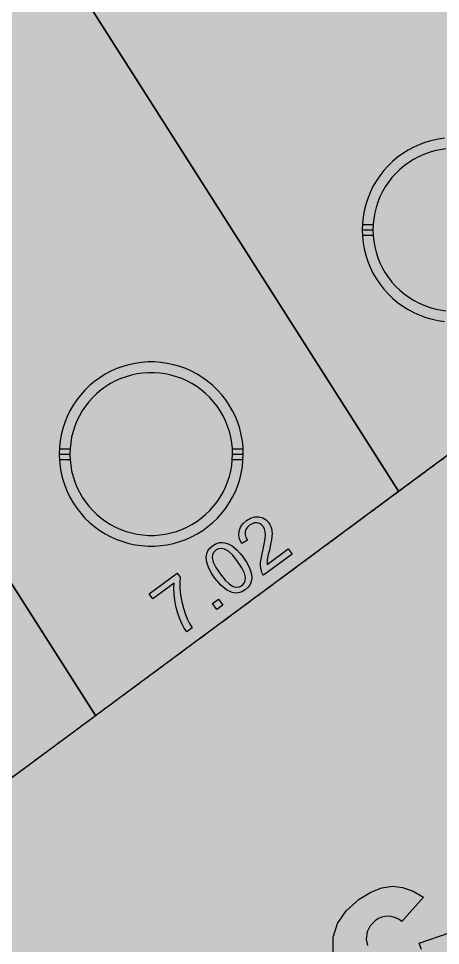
# Model space of a CAD drawing. Extents: x -5280327 to 29700, y -3925683 to 5564800.
# Drawn here: x 18031 to 18339, y 5149 to 5825 of the extents above; entities that cross this region are included whole.
import ezdxf

# ---------------------------------------------------------------- set-up
doc = ezdxf.new("R2010")
doc.units = 0
doc.linetypes.add('4', pattern=[2.97766, 2.382128, -0.595532])
doc.linetypes.add('6', pattern=[2640.874023, 1320.437012, -1320.437012])
doc.layers.get('0').update_dxf_attribs({"linetype": 'CONTINUOUS'})
for name, color, linetype in [('31_PREDIOS_TOTAL', 7, 'CONTINUOUS'), ('CIRCULO', 7, 'CONTINUOUS'), ('LOTES', 7, 'CONTINUOUS'), ('PERIMETRO', 7, 'CONTINUOUS')]:
    doc.layers.add(name, color=color, linetype=linetype)

msp = doc.modelspace()

# ---------------------------------------------------------------- linework, layer by layer
at = {"color": 7, "linetype": '6', "const_width": 10343.08}
msp.add_lwpolyline([(0, 29405.62), (24528.32, 0)], dxfattribs=at)
msp.add_lwpolyline([(0, 29405.62), (24528.32, 0)], dxfattribs=at)
at = {"color": 7}
for points in [[(18260.52, 5144.79, -117256.04), (18260.51, 5155.4, -117256.04), (18260.51, 5155.4, -117256.04), (18263.7, 5165.44, -117256.04), (18270.04, 5174.66, -117256.04), (18279.51, 5183.06, -117256.04), (18279.51, 5183.06, -117256.04), (18287.96, 5188.27, -117256.04), (18296.01, 5191.44, -117256.04), (18303.68, 5192.54, -117256.03), (18303.68, 5192.54, -117256.03), (18311.17, 5191.69, -117256.03), (18318.72, 5188.98, -117256.02), (18326.33, 5184.41, -117256.02), (18310.62, 5166.72, -117256.02), (18310.62, 5166.72, -117256.02), (18308.58, 5168.14, -117256.02), (18306.79, 5169.17, -117256.02), (18305.25, 5169.82, -117256.02), (18305.25, 5169.82, -117256.02), (18302.89, 5170.39, -117256.03), (18300.54, 5170.59, -117256.03), (18298.19, 5170.42, -117256.03), (18298.19, 5170.42, -117256.03), (18295.88, 5169.86, -117256.03), (18293.65, 5168.91, -117256.03), (18291.49, 5167.57, -117256.03), (18291.49, 5167.57, -117256.03), (18287.53, 5163.72, -117256.03), (18285.24, 5159.13, -117256.03), (18284.64, 5153.79, -117256.03), (18284.64, 5153.79, -117256.03), (18285.5, 5149.21, -117256.03)], [(18323.15, 5151.06, -117256.01), (18345.78, 5158.87, -117256)], [(18324.91, 5146.25, -117256.01), (18323.15, 5151.06, -117256.01)]]:
    msp.add_polyline3d(points, dxfattribs=at)
at = {"layer": '31_PREDIOS_TOTAL', "color": 7}
for points in [[(18227.81, 5438.41, 33030.86), (18230.55, 5434.69, 33030.86), (18209.74, 5419.29, 33030.86), (18209.74, 5419.29, 33030.86), (18209.09, 5420.24, 33030.86), (18208.58, 5421.24, 33030.86), (18208.21, 5422.31, 33030.86), (18208.21, 5422.31, 33030.86), (18207.8, 5424.19, 33030.86), (18207.62, 5426.22, 33030.86), (18207.65, 5428.38, 33030.86), (18207.65, 5428.38, 33030.86), (18207.92, 5430.82, 33030.86), (18208.43, 5433.66, 33030.86), (18209.19, 5436.89, 33030.86), (18209.19, 5436.89, 33030.86), (18210.31, 5441.76, 33030.86), (18210.97, 5445.7, 33030.86), (18211.19, 5448.69, 33030.86), (18211.19, 5448.69, 33030.86), (18211, 5451.05, 33030.86), (18210.46, 5453.04, 33030.86), (18209.55, 5454.68, 33030.86), (18209.55, 5454.68, 33030.86), (18208.3, 5456, 33030.86), (18206.79, 5456.88, 33030.86), (18205.04, 5457.34, 33030.86), (18205.04, 5457.34, 33030.86), (18203.19, 5457.33, 33030.86), (18201.37, 5456.8, 33030.86), (18199.59, 5455.75, 33030.86), (18199.59, 5455.75, 33030.86), (18197.99, 5454.28, 33030.86), (18196.91, 5452.62, 33030.86), (18196.36, 5450.77, 33030.86), (18196.36, 5450.77, 33030.86), (18196.36, 5448.82, 33030.86), (18196.94, 5446.85, 33030.86), (18198.1, 5444.88, 33030.86), (18193.82, 5442.34, 33030.86), (18193.82, 5442.34, 33030.86), (18192.33, 5445.46, 33030.86), (18191.68, 5448.48, 33030.86), (18191.88, 5451.39, 33030.86), (18191.88, 5451.39, 33030.86), (18192.9, 5454.15, 33030.86), (18194.71, 5456.69, 33030.86), (18197.31, 5459.01, 33030.86), (18197.31, 5459.01, 33030.86), (18200.33, 5460.81, 33030.86), (18203.34, 5461.75, 33030.86), (18206.34, 5461.81, 33030.86), (18206.34, 5461.81, 33030.86), (18209.15, 5461.08, 33030.86), (18211.56, 5459.66, 33030.86), (18213.59, 5457.53, 33030.86), (18213.59, 5457.53, 33030.86), (18214.43, 5456.22, 33030.86), (18215.09, 5454.79, 33030.86), (18215.57, 5453.24, 33030.86), (18215.57, 5453.24, 33030.86), (18215.85, 5451.54, 33030.86), (18215.95, 5449.63, 33030.86), (18215.84, 5447.5, 33030.86), (18215.84, 5447.5, 33030.86), (18215.5, 5444.91, 33030.86), (18214.88, 5441.59, 33030.86), (18213.98, 5437.55, 33030.86), (18213.98, 5437.55, 33030.86), (18213.23, 5434.3, 33030.86), (18212.71, 5431.88, 33030.86), (18212.45, 5430.28, 33030.86), (18212.45, 5430.28, 33030.86), (18212.34, 5429.13, 33030.86), (18212.31, 5428.03, 33030.86), (18212.36, 5426.98, 33030.86), (18227.81, 5438.41, 33030.86)], [(18174.29, 5417.09, 33030.86), (18174.29, 5417.09, 33030.86), (18171.84, 5420.67, 33030.86), (18170.01, 5423.95, 33030.86), (18168.79, 5426.93, 33030.86), (18168.79, 5426.93, 33030.86), (18168.12, 5429.69, 33030.86), (18167.97, 5432.28, 33030.86), (18168.32, 5434.71, 33030.86), (18168.32, 5434.71, 33030.86), (18169.2, 5436.95, 33030.86), (18170.64, 5438.97, 33030.86), (18172.65, 5440.77, 33030.86), (18172.65, 5440.77, 33030.86), (18174.36, 5441.86, 33030.86), (18176.09, 5442.62, 33030.86), (18177.85, 5443.04, 33030.86), (18177.85, 5443.04, 33030.86), (18179.63, 5443.15, 33030.86), (18181.41, 5442.95, 33030.86), (18183.19, 5442.44, 33030.86), (18183.19, 5442.44, 33030.86), (18184.97, 5441.63, 33030.86), (18186.78, 5440.55, 33030.86), (18188.6, 5439.2, 33030.86), (18188.6, 5439.2, 33030.86), (18190.52, 5437.44, 33030.86), (18192.59, 5435.13, 33030.86), (18194.82, 5432.28, 33030.86), (18194.82, 5432.28, 33030.86), (18197.25, 5428.73, 33030.86), (18199.08, 5425.47, 33030.86), (18200.3, 5422.49, 33030.86), (18200.3, 5422.49, 33030.86), (18200.97, 5419.74, 33030.86), (18201.13, 5417.15, 33030.86), (18200.79, 5414.71, 33030.86), (18200.79, 5414.71, 33030.86), (18199.91, 5412.47, 33030.86), (18198.46, 5410.44, 33030.86), (18196.44, 5408.62, 33030.86), (18196.44, 5408.62, 33030.86), (18193.35, 5406.9, 33030.86), (18190.16, 5406.22, 33030.86), (18186.87, 5406.6, 33030.86), (18186.87, 5406.6, 33030.86), (18182.79, 5408.49, 33030.86), (18178.6, 5411.98, 33030.86), (18174.29, 5417.09, 33030.86)], [(18178.26, 5420.03, 33030.86), (18181.86, 5415.59, 33030.86), (18185.01, 5412.6, 33030.86), (18187.71, 5411.05, 33030.86), (18187.71, 5411.05, 33030.86), (18190.07, 5410.59, 33030.86), (18192.19, 5410.84, 33030.86), (18194.08, 5411.8, 33030.86), (18194.08, 5411.8, 33030.86), (18195.55, 5413.33, 33030.86), (18196.41, 5415.29, 33030.86), (18196.66, 5417.69, 33030.86), (18196.66, 5417.69, 33030.86), (18195.97, 5420.73, 33030.86), (18194.03, 5424.61, 33030.86), (18190.85, 5429.34, 33030.86), (18190.85, 5429.34, 33030.86), (18187.24, 5433.8, 33030.86), (18184.09, 5436.79, 33030.86), (18181.39, 5438.33, 33030.86), (18181.39, 5438.33, 33030.86), (18179.03, 5438.78, 33030.86), (18176.89, 5438.52, 33030.86), (18174.98, 5437.54, 33030.86), (18174.98, 5437.54, 33030.86), (18173.51, 5436.07, 33030.86), (18172.64, 5434.27, 33030.86), (18172.39, 5432.14, 33030.86), (18172.39, 5432.14, 33030.86), (18173.1, 5428.86, 33030.86), (18175.06, 5424.82, 33030.86), (18178.26, 5420.03, 33030.86)], [(18129.1, 5401.98, 33030.86), (18126.36, 5405.7, 33030.86), (18146.74, 5420.78, 33030.86), (18148.96, 5417.77, 33030.86), (18148.96, 5417.77, 33030.86), (18148.72, 5413.92, 33030.86), (18148.83, 5409.62, 33030.86), (18149.29, 5404.85, 33030.86), (18149.29, 5404.85, 33030.86), (18150.12, 5399.94, 33030.86), (18151.28, 5395.18, 33030.86), (18152.8, 5390.57, 33030.86), (18152.8, 5390.57, 33030.86), (18154.13, 5387.35, 33030.86), (18155.77, 5384.09, 33030.86), (18157.72, 5380.81, 33030.86), (18153.75, 5377.88, 33030.86), (18153.75, 5377.88, 33030.86), (18151.98, 5380.67, 33030.86), (18150.25, 5384.02, 33030.86), (18148.57, 5387.93, 33030.86), (18148.57, 5387.93, 33030.86), (18147.07, 5392.19, 33030.86), (18145.9, 5396.56, 33030.86), (18145.07, 5401.05, 33030.86), (18145.07, 5401.05, 33030.86), (18144.56, 5405.45, 33030.86), (18144.38, 5409.56, 33030.86), (18144.53, 5413.39, 33030.86), (18129.1, 5401.98, 33030.86)], [(18175.72, 5394.13, 33030.86), (18172.46, 5398.53, 33030.86), (18176.87, 5401.79, 33030.86), (18180.12, 5397.39, 33030.86), (18175.72, 5394.13, 33030.86)]]:
    msp.add_polyline3d(points, dxfattribs=at)
at = {"layer": '@NUMEROS DE LOTES', "color": 7, "const_width": 9.98}
for points in [[(18345.62, 5671.86), (18343.45, 5672.11), (18343.45, 5672.11), (18342, 5671.99), (18340.58, 5671.63), (18339.19, 5671.03), (18339.19, 5671.03), (18338.13, 5670.36), (18337.01, 5669.41), (18335.82, 5668.18), (18322.84, 5670.05), (18327.67, 5699.53)], [(18327.67, 5699.53), (18363.84, 5699.53)], [(18363.84, 5687.37), (18339.34, 5687.37), (18338.03, 5679.14), (18338.03, 5679.14), (18339.72, 5679.87), (18341.39, 5680.47), (18343.06, 5680.94), (18343.06, 5680.94), (18344.71, 5681.27)], [(18343.94, 5643.76), (18340.49, 5643.87), (18337.4, 5644.22), (18334.64, 5644.79), (18334.64, 5644.79), (18332.19, 5645.59), (18330, 5646.61), (18328.06, 5647.86), (18328.06, 5647.86), (18326.37, 5649.27), (18324.9, 5650.81), (18323.67, 5652.47), (18323.67, 5652.47), (18322.61, 5654.34), (18321.67, 5656.48), (18320.86, 5658.91), (18336.27, 5660.59), (18336.27, 5660.59), (18336.81, 5658.32), (18337.68, 5656.44), (18338.89, 5654.96), (18338.89, 5654.96), (18340.35, 5653.89), (18341.98, 5653.25), (18343.79, 5653.04)], [(18126.73, 5491.5), (18098.98, 5491.5), (18098.98, 5504.03), (18126.73, 5537.02), (18140.01, 5537.02), (18140.01, 5503.32), (18146.89, 5503.32), (18146.89, 5491.5), (18140.01, 5491.5), (18140.01, 5481.26), (18126.73, 5481.26), (18126.73, 5491.5)], [(18126.73, 5520.57), (18112.07, 5503.32), (18126.73, 5503.32), (18126.73, 5520.57)]]:
    msp.add_lwpolyline(points, dxfattribs=at)
at = {"layer": 'CIRCULO', "color": 7}
for points in [[(18341.79, 5737.78), (18337.15, 5737.12), (18332.57, 5736.15), (18328.06, 5734.86), (18323.66, 5733.26), (18319.38, 5731.35), (18315.24, 5729.15), (18311.27, 5726.67), (18307.48, 5723.91), (18303.89, 5720.9), (18300.52, 5717.64), (18297.38, 5714.16), (18294.49, 5710.47), (18291.87, 5706.58), (18289.53, 5702.53), (18287.48, 5698.31), (18285.72, 5693.97), (18284.27, 5689.51), (18283.14, 5684.96), (18282.33, 5680.35), (18281.84, 5675.69), (18281.67, 5671.01), (18281.84, 5666.32), (18282.33, 5661.66), (18283.14, 5657.05), (18284.27, 5652.5), (18285.72, 5648.04), (18287.48, 5643.7), (18289.53, 5639.48), (18291.87, 5635.43), (18294.49, 5631.54), (18297.38, 5627.85), (18300.52, 5624.37), (18303.89, 5621.11), (18307.48, 5618.1), (18311.27, 5615.34), (18315.24, 5612.86), (18319.38, 5610.66), (18323.66, 5608.75), (18328.06, 5607.15), (18332.57, 5605.86), (18337.15, 5604.89), (18341.79, 5604.23)], [(18342.61, 5729.99), (18338.51, 5729.41), (18334.46, 5728.55), (18330.49, 5727.41), (18326.6, 5725.99), (18322.81, 5724.31), (18319.16, 5722.37), (18315.65, 5720.17), (18312.3, 5717.74), (18309.13, 5715.08), (18306.15, 5712.2), (18303.38, 5709.13), (18300.83, 5705.86), (18298.52, 5702.43), (18296.45, 5698.85), (18294.63, 5695.13), (18293.08, 5691.29), (18291.8, 5687.35), (18290.8, 5683.34), (18290.08, 5679.26), (18289.65, 5675.14), (18289.51, 5671.01), (18289.65, 5666.87), (18290.08, 5662.75), (18290.8, 5658.67), (18291.8, 5654.66), (18293.08, 5650.72), (18294.63, 5646.88), (18296.45, 5643.16), (18298.52, 5639.58), (18300.83, 5636.15), (18303.38, 5632.88), (18306.15, 5629.81), (18309.13, 5626.93), (18312.3, 5624.27), (18315.65, 5621.84), (18319.16, 5619.64), (18322.81, 5617.7), (18326.6, 5616.02), (18330.49, 5614.6), (18334.46, 5613.46), (18338.51, 5612.6), (18342.61, 5612.02)], [(18281.67, 5671.01), (18289.51, 5671.01)], [(18281.79, 5674.92), (18289.63, 5674.92)], [(18281.79, 5667.09), (18289.63, 5667.09)], [(18195, 5507.57), (18194.84, 5512.25), (18194.35, 5516.91), (18193.54, 5521.53), (18192.4, 5526.07), (18190.95, 5530.53), (18189.2, 5534.88), (18187.14, 5539.09), (18184.8, 5543.15), (18182.18, 5547.03), (18179.3, 5550.72), (18176.16, 5554.21), (18172.79, 5557.46), (18169.2, 5560.47), (18165.41, 5563.23), (18161.43, 5565.71), (18157.3, 5567.91), (18153.01, 5569.82), (18148.61, 5571.42), (18144.11, 5572.71), (18139.52, 5573.69), (18134.88, 5574.34), (18130.21, 5574.67), (18125.52, 5574.67), (18120.85, 5574.34), (18116.2, 5573.69), (18111.62, 5572.71), (18107.12, 5571.42), (18102.71, 5569.82), (18098.43, 5567.91), (18094.29, 5565.71), (18090.32, 5563.23), (18086.53, 5560.47), (18082.94, 5557.46), (18079.57, 5554.21), (18076.43, 5550.72), (18073.55, 5547.03), (18070.93, 5543.15), (18068.58, 5539.09), (18066.53, 5534.88), (18064.77, 5530.53), (18063.32, 5526.07), (18062.19, 5521.53), (18061.38, 5516.91), (18060.89, 5512.25), (18060.72, 5507.57), (18060.89, 5502.88), (18061.38, 5498.22), (18062.19, 5493.61), (18063.32, 5489.06), (18064.77, 5484.6), (18066.53, 5480.26), (18068.58, 5476.05), (18070.93, 5471.99), (18073.55, 5468.1), (18076.43, 5464.41), (18079.57, 5460.93), (18082.94, 5457.67), (18086.53, 5454.66), (18090.32, 5451.91), (18094.29, 5449.42), (18098.43, 5447.22), (18102.71, 5445.32), (18107.12, 5443.71), (18111.62, 5442.42), (18116.2, 5441.45), (18120.85, 5440.79), (18125.52, 5440.47), (18130.21, 5440.47), (18134.88, 5440.79), (18139.52, 5441.45), (18144.11, 5442.42), (18148.61, 5443.71), (18153.01, 5445.32), (18157.3, 5447.22), (18161.43, 5449.42), (18165.41, 5451.91), (18169.2, 5454.66), (18172.79, 5457.67), (18176.16, 5460.93), (18179.3, 5464.41), (18182.18, 5468.1), (18184.8, 5471.99), (18187.14, 5476.05), (18189.2, 5480.26), (18190.95, 5484.6), (18192.4, 5489.06), (18193.54, 5493.61), (18194.35, 5498.22), (18195, 5507.57)], [(18187.17, 5507.57), (18187.03, 5511.7), (18186.59, 5515.82), (18185.87, 5519.9), (18184.87, 5523.91), (18183.59, 5527.85), (18182.04, 5531.69), (18180.23, 5535.41), (18178.16, 5538.99), (18175.84, 5542.43), (18173.29, 5545.69), (18170.52, 5548.76), (18167.55, 5551.64), (18164.38, 5554.3), (18161.03, 5556.73), (18157.52, 5558.93), (18153.86, 5560.87), (18150.08, 5562.56), (18146.19, 5563.97), (18142.21, 5565.11), (18138.16, 5565.97), (18134.06, 5566.55), (18129.93, 5566.84), (18125.79, 5566.84), (18121.66, 5566.55), (18117.56, 5565.97), (18113.52, 5565.11), (18109.54, 5563.97), (18105.65, 5562.56), (18101.86, 5560.87), (18098.21, 5558.93), (18094.7, 5556.73), (18091.35, 5554.3), (18088.18, 5551.64), (18085.2, 5548.76), (18082.43, 5545.69), (18079.88, 5542.43), (18077.57, 5538.99), (18075.5, 5535.41), (18073.68, 5531.69), (18072.13, 5527.85), (18070.85, 5523.91), (18069.85, 5519.9), (18069.13, 5515.82), (18068.7, 5511.7), (18068.56, 5507.57), (18068.7, 5503.43), (18069.13, 5499.31), (18069.85, 5495.24), (18070.85, 5491.22), (18072.13, 5487.28), (18073.68, 5483.44), (18075.5, 5479.72), (18077.57, 5476.14), (18079.88, 5472.71), (18082.43, 5469.45), (18085.2, 5466.37), (18088.18, 5463.49), (18091.35, 5460.83), (18094.7, 5458.4), (18098.21, 5456.21), (18101.86, 5454.26), (18105.65, 5452.58), (18109.54, 5451.16), (18113.52, 5450.02), (18117.56, 5449.16), (18121.66, 5448.58), (18125.79, 5448.3), (18129.93, 5448.3), (18134.06, 5448.58), (18138.16, 5449.16), (18142.21, 5450.02), (18146.19, 5451.16), (18150.08, 5452.58), (18153.86, 5454.26), (18157.52, 5456.21), (18161.03, 5458.4), (18164.38, 5460.83), (18167.55, 5463.49), (18170.52, 5466.37), (18173.29, 5469.45), (18175.84, 5472.71), (18178.16, 5476.14), (18180.23, 5479.72), (18182.04, 5483.44), (18183.59, 5487.28), (18184.87, 5491.22), (18185.87, 5495.24), (18186.59, 5499.31), (18187.17, 5507.57)], [(18060.72, 5507.57), (18068.56, 5507.57)], [(18060.84, 5511.48), (18068.69, 5511.48)], [(18187.04, 5511.48), (18194.89, 5511.48)], [(18187.17, 5507.57), (18195, 5507.57)], [(18060.84, 5503.65), (18068.69, 5503.65)], [(18187.04, 5503.65), (18194.89, 5503.65)]]:
    msp.add_lwpolyline(points, dxfattribs=at)
at = {"layer": 'LOTES', "color": 7}
for points in [[(17959.39, 6538.69), (17756.77, 6346.47), (18308.24, 5480.41), (18529.19, 5643.85), (17959.39, 6538.69)], [(17756.77, 6346.47), (17747.95, 6338.11), (17553.64, 6155.05), (18087.29, 5316.97), (18308.24, 5480.41), (17756.77, 6346.47)], [(17553.64, 6155.05), (17350.48, 5963.67), (17866.34, 5153.53), (18087.29, 5316.97), (17553.64, 6155.05)]]:
    msp.add_lwpolyline(points, dxfattribs=at)
for points in [[(17756.77, 6346.47, 33030.86), (18308.24, 5480.41, 33030.86), (18529.19, 5643.85, 33030.86), (17959.39, 6538.69, 33030.86)], [(17553.64, 6155.05, 33030.86), (18087.29, 5316.97, 33030.86), (18308.24, 5480.41, 33030.86), (17756.77, 6346.47, 33030.86)], [(17756.77, 6346.47, 66061.73), (18308.24, 5480.41, 66061.73)], [(17350.48, 5963.67, 33030.86), (17866.34, 5153.53, 33030.86), (18087.29, 5316.97, 33030.86), (17553.64, 6155.05, 33030.86)], [(17553.64, 6155.05, 66061.73), (18087.29, 5316.97, 66061.73)]]:
    msp.add_polyline3d(points, dxfattribs=at)
at = {"layer": 'PERIMETRO', "color": 7, "linetype": '4'}
msp.add_polyline3d([(15727.94, 3571.73, 66160.85), (20959.63, 7441.67, 66160.85)], dxfattribs=at)

doc.saveas('drawing.dxf')
